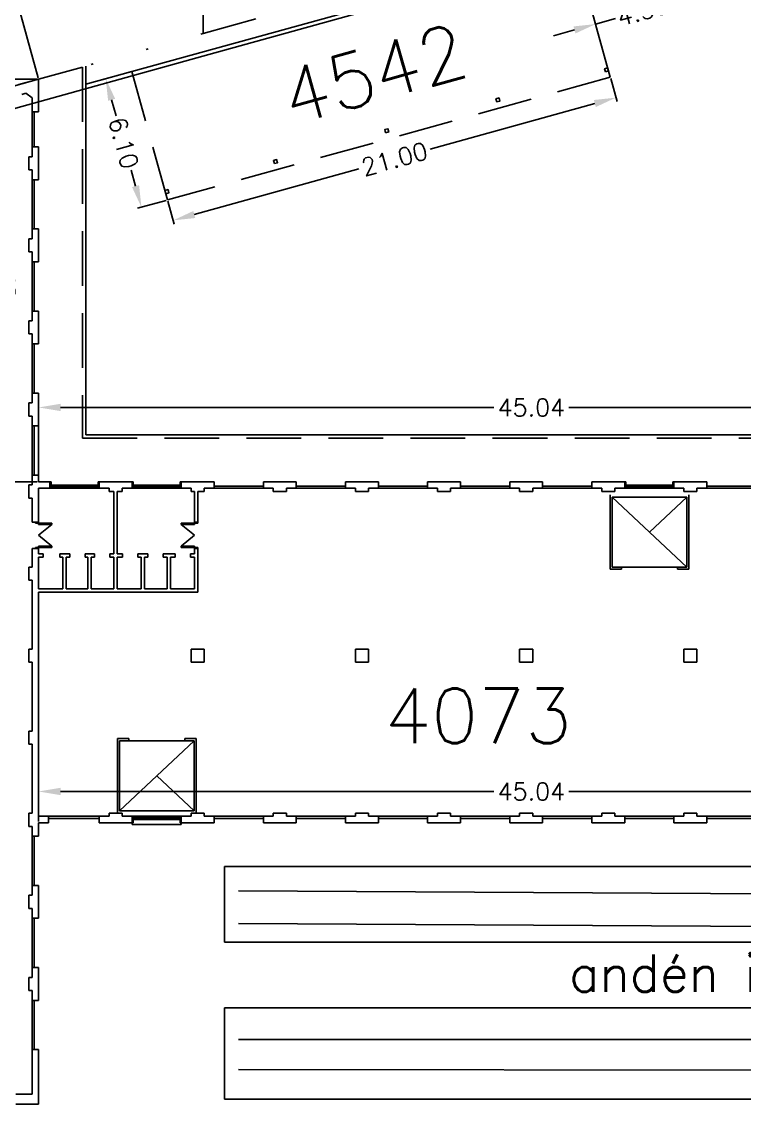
# Model space of a CAD drawing. Header units: metres. Extents: x -2640 to -492, y 2614 to 2999.
# Drawn here: x -2086.74 to -2053.71, y 2838.33 to 2887.84 of the extents above; entities that cross this region are included whole.
import ezdxf

# ---------------------------------------------------------------- set-up
doc = ezdxf.new("R2010")
doc.units = ezdxf.units.M
doc.header["$LTSCALE"] = 10
doc.header["$MEASUREMENT"] = 0
for name, pattern in [('DASHDOT2', [0.5, 0.25, -0.125, 0, -0.125]), ('DIVIDE', [1.25, 0.5, -0.25, 0, -0.25, 0, -0.25]), ('HIDDEN', [0.375, 0.25, -0.125])]:
    doc.linetypes.add(name, pattern=pattern)
doc.layers.get('DEFPOINTS').update_dxf_attribs({"linetype": 'CONTINUOUS'})
for name, color, linetype in [('CALLES', 2, 'CONTINUOUS'), ('CARPINTERIA', 2, 'CONTINUOUS'), ('COTAS', 2, 'CONTINUOUS'), ('EDIFICIOS', 4, 'CONTINUOUS'), ('LIMITE', 2, 'DASHDOT2'), ('LINE_02', 2, 'CONTINUOUS'), ('LINEA_02', 2, 'CONTINUOUS'), ('PROYEC', 2, 'HIDDEN'), ('TEXT-03', 3, 'CONTINUOUS'), ('Titulo (Solo límites)', 102, 'DIVIDE'), ('TMR', 220, 'CONTINUOUS'), ('VIAS', 1, 'CONTINUOUS')]:
    doc.layers.add(name, color=color, linetype=linetype)
doc.styles.add('ROMANS', font='romans.shx')
doc.dimstyles.new('CHICAS', dxfattribs={"dimtxt": 0.8, "dimasz": 1, "dimexe": 0.18, "dimexo": 0.0625, "dimgap": 0.09, "dimtad": 0, "dimzin": 0, "dimdsep": 46, "dimtxsty": 'ROMANS', "dimcen": 0.09, "dimclrd": 1, "dimclre": 1, "dimclrt": 7, "dimadec": 0, "dimazin": 0, "dimtfac": 1, "dimtmove": 2, "dimatfit": 3, "dimfxl": 0, "dimtolj": 1, "dimtzin": 0, "dimarcsym": 0})

# ---------------------------------------------------------------- blocks, each defined once
blk = doc.blocks.new('*D472')
at = {"layer": 'COTAS', "color": 1, "lineweight": -2}
for p, q in [((-2056.453, 2889.936), (-2056.126, 2888.756)), ((-2055.21, 2889.197), (-2054.247, 2889.464)), ((-2056.174, 2888.93), (-2057.081, 2888.678)), ((-2060.789, 2888.734), (-2060.462, 2887.554)), ((-2060.51, 2887.727), (-2059.604, 2887.979)), ((-2061.474, 2887.46), (-2062.438, 2887.193))]:
    blk.add_line(p, q, dxfattribs=at)
at = {"layer": 'COTAS', "color": 1}
for points in [[(-2055.255, 2889.358), (-2055.166, 2889.036), (-2056.174, 2888.93)], [(-2061.518, 2887.621), (-2061.429, 2887.299), (-2060.51, 2887.727)]]:
    blk.add_solid(points, dxfattribs=at)
at = {"layer": 'DEFPOINTS', "color": 0}
for p in [(-2056.47, 2889.996), (-2060.806, 2888.794), (-2060.51, 2887.727)]:
    blk.add_point(p, dxfattribs=at)
at = {"layer": 'COTAS', "color": 7, "insert": (-2058.342, 2888.329), "char_height": 0.8, "attachment_point": 5, "rotation": 15.5, "style": 'ROMANS'}
blk.add_mtext('\\A1;4.50', dxfattribs=at)
blk = doc.blocks.new('*D481')
at = {"layer": 'COTAS', "color": 1, "lineweight": -2}
for p, q in [((-2085.963, 2851.263), (-2085.963, 2852.817)), ((-2040.923, 2851.263), (-2040.923, 2852.817)), ((-2084.963, 2852.637), (-2065.152, 2852.637)), ((-2041.923, 2852.637), (-2061.734, 2852.637))]:
    blk.add_line(p, q, dxfattribs=at)
at = {"layer": 'COTAS', "color": 1}
for points in [[(-2084.963, 2852.804), (-2084.963, 2852.47), (-2085.963, 2852.637)], [(-2041.923, 2852.804), (-2041.923, 2852.47), (-2040.923, 2852.637)]]:
    blk.add_solid(points, dxfattribs=at)
at = {"layer": 'DEFPOINTS', "color": 0}
for p in [(-2085.963, 2852.637), (-2085.963, 2851.2), (-2040.923, 2851.2)]:
    blk.add_point(p, dxfattribs=at)
at = {"layer": 'COTAS', "color": 7, "insert": (-2063.443, 2852.637), "char_height": 0.8, "attachment_point": 5, "style": 'ROMANS'}
blk.add_mtext('\\A1;45.04', dxfattribs=at)
blk = doc.blocks.new('*D482')
at = {"layer": 'COTAS', "color": 1, "lineweight": -2}
for p, q in [((-2085.963, 2866.863), (-2085.963, 2870.378)), ((-2084.963, 2870.198), (-2065.152, 2870.198)), ((-2041.923, 2870.198), (-2061.734, 2870.198)), ((-2040.923, 2866.863), (-2040.923, 2870.378))]:
    blk.add_line(p, q, dxfattribs=at)
at = {"layer": 'COTAS', "color": 1}
for points in [[(-2084.963, 2870.365), (-2084.963, 2870.031), (-2085.963, 2870.198)], [(-2041.923, 2870.365), (-2041.923, 2870.031), (-2040.923, 2870.198)]]:
    blk.add_solid(points, dxfattribs=at)
at = {"layer": 'DEFPOINTS', "color": 0}
for p in [(-2040.923, 2870.198), (-2085.963, 2866.8), (-2040.923, 2866.8)]:
    blk.add_point(p, dxfattribs=at)
at = {"layer": 'COTAS', "color": 7, "insert": (-2063.443, 2870.198), "char_height": 0.8, "attachment_point": 5, "style": 'ROMANS'}
blk.add_mtext('\\A1;45.04', dxfattribs=at)
blk = doc.blocks.new('*D483')
at = {"layer": 'COTAS', "color": 1, "lineweight": -2}
for p, q in [((-2086.026, 2885.21), (-2087.631, 2885.21)), ((-2087.451, 2884.21), (-2087.451, 2877.524)), ((-2087.451, 2867.8), (-2087.451, 2874.487)), ((-2086.026, 2866.8), (-2087.631, 2866.8))]:
    blk.add_line(p, q, dxfattribs=at)
at = {"layer": 'COTAS', "color": 1}
for points in [[(-2087.617, 2884.21), (-2087.284, 2884.21), (-2087.451, 2885.21)], [(-2087.617, 2867.8), (-2087.284, 2867.8), (-2087.451, 2866.8)]]:
    blk.add_solid(points, dxfattribs=at)
at = {"layer": 'DEFPOINTS', "color": 0}
for p in [(-2085.963, 2885.21), (-2087.451, 2866.8), (-2085.963, 2866.8)]:
    blk.add_point(p, dxfattribs=at)
at = {"layer": 'COTAS', "color": 7, "insert": (-2087.451, 2876.005), "char_height": 0.8, "attachment_point": 5, "rotation": 90, "style": 'ROMANS'}
blk.add_mtext('\\A1;18.41', dxfattribs=at)
blk = doc.blocks.new('*D484')
at = {"layer": 'COTAS', "color": 1, "lineweight": -2}
for p, q in [((-2085.98, 2885.271), (-2087.546, 2890.917)), ((-2088.461, 2890.476), (-2092.539, 2889.345)), ((-2099.726, 2887.352), (-2095.649, 2888.483)), ((-2099.172, 2881.612), (-2100.738, 2887.258))]:
    blk.add_line(p, q, dxfattribs=at)
at = {"layer": 'COTAS', "color": 1}
for points in [[(-2088.506, 2890.636), (-2088.417, 2890.315), (-2087.498, 2890.743)], [(-2099.771, 2887.512), (-2099.682, 2887.191), (-2100.69, 2887.085)]]:
    blk.add_solid(points, dxfattribs=at)
at = {"layer": 'DEFPOINTS', "color": 0}
for p in [(-2100.69, 2887.085), (-2085.963, 2885.21), (-2099.155, 2881.552)]:
    blk.add_point(p, dxfattribs=at)
at = {"layer": 'COTAS', "color": 7, "insert": (-2094.094, 2888.914), "char_height": 0.8, "attachment_point": 5, "rotation": 15.5, "style": 'ROMANS'}
blk.add_mtext('\\A1;13.69', dxfattribs=at)
blk = doc.blocks.new('*D586')
at = {"layer": 'COTAS', "color": 1, "lineweight": -2}
for p, q in [((-2081.763, 2885.545), (-2083.069, 2885.183)), ((-2082.628, 2884.268), (-2082.425, 2883.535)), ((-2081.532, 2880.317), (-2081.735, 2881.049)), ((-2080.132, 2879.667), (-2081.438, 2879.305))]:
    blk.add_line(p, q, dxfattribs=at)
at = {"layer": 'COTAS', "color": 1}
for points in [[(-2082.467, 2884.312), (-2082.788, 2884.223), (-2082.895, 2885.231)], [(-2081.372, 2880.361), (-2081.693, 2880.272), (-2081.265, 2879.353)]]:
    blk.add_solid(points, dxfattribs=at)
at = {"layer": 'DEFPOINTS', "color": 0}
for p in [(-2081.702, 2885.562), (-2080.072, 2879.684), (-2081.265, 2879.353)]:
    blk.add_point(p, dxfattribs=at)
at = {"layer": 'COTAS', "color": 7, "insert": (-2082.08, 2882.292), "char_height": 0.8, "attachment_point": 5, "rotation": 285.5, "style": 'ROMANS'}
blk.add_mtext('\\A1;6.10', dxfattribs=at)
blk = doc.blocks.new('*D587')
at = {"layer": 'COTAS', "color": 1, "lineweight": -2}
for p, q in [((-2059.819, 2885.236), (-2059.529, 2884.191)), ((-2060.541, 2884.097), (-2068.067, 2882.01)), ((-2078.85, 2879.019), (-2071.324, 2881.106)), ((-2080.055, 2879.624), (-2079.766, 2878.579))]:
    blk.add_line(p, q, dxfattribs=at)
at = {"layer": 'COTAS', "color": 1}
for points in [[(-2060.586, 2884.257), (-2060.497, 2883.936), (-2059.578, 2884.364)], [(-2078.895, 2879.18), (-2078.806, 2878.859), (-2079.814, 2878.752)]]:
    blk.add_solid(points, dxfattribs=at)
at = {"layer": 'DEFPOINTS', "color": 0}
for p in [(-2059.836, 2885.296), (-2080.072, 2879.684), (-2079.814, 2878.752)]:
    blk.add_point(p, dxfattribs=at)
at = {"layer": 'COTAS', "color": 7, "insert": (-2069.696, 2881.558), "char_height": 0.8, "attachment_point": 5, "rotation": 15.5, "style": 'ROMANS'}
blk.add_mtext('\\A1;21.00', dxfattribs=at)

msp = doc.modelspace()

# ---------------------------------------------------------------- linework, layer by layer
at = {"layer": 'CALLES'}
for p, q in [((-2083.813, 2884.977), (-2061.466, 2891.174)), ((-2083.813, 2885.807), (-2083.813, 2868.95)), ((-2083.813, 2868.95), (-2038.773, 2868.95))]:
    msp.add_line(p, q, dxfattribs=at)
at = {"layer": 'CARPINTERIA'}
for p, q in [((-2086.264, 2882.113), (-2086.264, 2883.715)), ((-2086.264, 2878.361), (-2086.264, 2880.612)), ((-2086.264, 2874.608), (-2086.264, 2876.86)), ((-2086.264, 2870.855), (-2086.264, 2873.107)), ((-2086.264, 2867.103), (-2086.264, 2869.354)), ((-2085.397, 2866.8), (-2085.447, 2866.8)), ((-2085.397, 2866.5), (-2085.397, 2866.8)), ((-2085.397, 2866.65), (-2083.246, 2866.65)), ((-2083.246, 2866.8), (-2083.196, 2866.8)), ((-2083.246, 2866.5), (-2083.246, 2866.8)), ((-2081.645, 2866.8), (-2081.695, 2866.8)), ((-2081.645, 2866.5), (-2081.645, 2866.8)), ((-2081.645, 2866.65), (-2079.493, 2866.65)), ((-2079.493, 2866.8), (-2079.443, 2866.8)), ((-2079.493, 2866.5), (-2079.493, 2866.8)), ((-2059.129, 2866.8), (-2059.179, 2866.8)), ((-2059.129, 2866.5), (-2059.129, 2866.8)), ((-2059.129, 2866.65), (-2056.977, 2866.65)), ((-2056.977, 2866.8), (-2056.927, 2866.8)), ((-2056.977, 2866.5), (-2056.977, 2866.8)), ((-2085.397, 2866.5), (-2085.447, 2866.5)), ((-2085.397, 2866.586), (-2083.246, 2866.586)), ((-2085.397, 2866.569), (-2083.246, 2866.569)), ((-2085.397, 2866.5), (-2083.246, 2866.5)), ((-2083.246, 2866.5), (-2083.196, 2866.5)), ((-2081.645, 2866.5), (-2081.695, 2866.5)), ((-2081.645, 2866.586), (-2079.493, 2866.586)), ((-2081.645, 2866.569), (-2079.493, 2866.569)), ((-2081.645, 2866.5), (-2079.493, 2866.5)), ((-2079.493, 2866.5), (-2079.443, 2866.5)), ((-2075.691, 2866.5), (-2077.942, 2866.5)), ((-2071.938, 2866.5), (-2074.189, 2866.5)), ((-2068.185, 2866.5), (-2070.437, 2866.5)), ((-2064.433, 2866.5), (-2066.684, 2866.5)), ((-2060.68, 2866.5), (-2062.931, 2866.5)), ((-2059.129, 2866.5), (-2059.179, 2866.5)), ((-2059.129, 2866.586), (-2056.977, 2866.586)), ((-2059.129, 2866.569), (-2056.977, 2866.569)), ((-2059.129, 2866.5), (-2056.977, 2866.5)), ((-2056.977, 2866.5), (-2056.927, 2866.5)), ((-2053.175, 2866.5), (-2055.426, 2866.5)), ((-2086.113, 2864.901), (-2086.113, 2864.951)), ((-2085.963, 2864.901), (-2086.113, 2864.901)), ((-2085.963, 2864.901), (-2085.963, 2864.951)), ((-2085.963, 2864.851), (-2085.963, 2864.901)), ((-2085.963, 2864.901), (-2085.363, 2864.901)), ((-2085.363, 2864.851), (-2085.963, 2864.851)), ((-2085.363, 2864.901), (-2085.363, 2864.851)), ((-2079.443, 2864.901), (-2079.443, 2864.851)), ((-2078.843, 2864.901), (-2079.443, 2864.901)), ((-2079.443, 2864.851), (-2078.843, 2864.851)), ((-2078.843, 2864.901), (-2078.843, 2864.951)), ((-2078.843, 2864.901), (-2078.693, 2864.901)), ((-2078.843, 2864.851), (-2078.843, 2864.901)), ((-2078.693, 2864.901), (-2078.693, 2864.951)), ((-2086.113, 2863.8), (-2086.113, 2863.75)), ((-2085.963, 2863.8), (-2086.113, 2863.8)), ((-2085.963, 2863.8), (-2085.963, 2863.85)), ((-2085.963, 2863.85), (-2085.363, 2863.85)), ((-2085.363, 2863.8), (-2085.963, 2863.8)), ((-2085.963, 2863.8), (-2085.963, 2863.75)), ((-2085.363, 2863.85), (-2085.363, 2863.8)), ((-2079.443, 2863.85), (-2079.443, 2863.8)), ((-2078.843, 2863.85), (-2079.443, 2863.85)), ((-2079.443, 2863.8), (-2078.843, 2863.8)), ((-2078.843, 2863.8), (-2078.843, 2863.85)), ((-2078.843, 2863.8), (-2078.693, 2863.8)), ((-2078.843, 2863.8), (-2078.843, 2863.75)), ((-2078.693, 2863.8), (-2078.693, 2863.75)), ((-2085.513, 2851.501), (-2083.196, 2851.501)), ((-2081.645, 2851.501), (-2081.695, 2851.501)), ((-2081.645, 2851.501), (-2081.645, 2851.2)), ((-2081.645, 2851.501), (-2079.493, 2851.501)), ((-2081.645, 2851.432), (-2079.493, 2851.432)), ((-2081.645, 2851.415), (-2079.493, 2851.415)), ((-2081.645, 2851.351), (-2079.493, 2851.351)), ((-2079.493, 2851.501), (-2079.443, 2851.501)), ((-2079.493, 2851.501), (-2079.493, 2851.2)), ((-2077.942, 2851.501), (-2075.691, 2851.501)), ((-2074.189, 2851.501), (-2071.938, 2851.501)), ((-2070.437, 2851.501), (-2068.185, 2851.501)), ((-2066.684, 2851.501), (-2064.433, 2851.501)), ((-2062.931, 2851.501), (-2060.68, 2851.501)), ((-2059.179, 2851.501), (-2056.927, 2851.501)), ((-2055.426, 2851.501), (-2053.175, 2851.501)), ((-2081.645, 2851.2), (-2081.695, 2851.2)), ((-2079.493, 2851.2), (-2079.443, 2851.2)), ((-2086.264, 2848.339), (-2086.264, 2850.591)), ((-2086.264, 2844.587), (-2086.264, 2846.838)), ((-2086.264, 2840.834), (-2086.264, 2843.086))]:
    msp.add_line(p, q, dxfattribs=at)
at = {"layer": 'EDIFICIOS'}
for p, q in [((-2086.866, 2884.96), (-2085.963, 2885.21)), ((-2085.963, 2885.21), (-2085.963, 2883.715)), ((-2086.736, 2884.507), (-2086.543, 2884.563)), ((-2086.264, 2884.362), (-2086.543, 2884.563)), ((-2086.264, 2883.715), (-2086.264, 2884.362)), ((-2085.963, 2883.715), (-2086.264, 2883.715)), ((-2085.963, 2882.113), (-2086.264, 2882.113)), ((-2086.264, 2881.663), (-2086.264, 2882.113)), ((-2085.963, 2882.113), (-2085.963, 2880.612)), ((-2085.963, 2880.612), (-2085.963, 2882.113)), ((-2086.264, 2881.663), (-2086.414, 2881.663)), ((-2086.414, 2881.063), (-2086.414, 2881.663)), ((-2086.264, 2881.063), (-2086.414, 2881.063)), ((-2086.264, 2880.612), (-2086.264, 2881.063)), ((-2085.963, 2880.612), (-2086.264, 2880.612)), ((-2085.963, 2878.361), (-2086.264, 2878.361)), ((-2086.264, 2877.91), (-2086.264, 2878.361)), ((-2085.963, 2878.361), (-2085.963, 2876.86)), ((-2085.963, 2876.86), (-2085.963, 2878.361)), ((-2086.264, 2877.91), (-2086.414, 2877.91)), ((-2086.414, 2877.31), (-2086.414, 2877.91)), ((-2086.264, 2877.31), (-2086.414, 2877.31)), ((-2086.264, 2876.86), (-2086.264, 2877.31)), ((-2085.963, 2876.86), (-2086.264, 2876.86)), ((-2085.963, 2874.608), (-2086.264, 2874.608)), ((-2086.264, 2874.158), (-2086.264, 2874.608)), ((-2085.963, 2874.608), (-2085.963, 2873.107)), ((-2085.963, 2873.107), (-2085.963, 2874.608)), ((-2086.264, 2874.158), (-2086.414, 2874.158)), ((-2086.414, 2873.557), (-2086.414, 2874.158)), ((-2086.264, 2873.557), (-2086.414, 2873.557)), ((-2086.264, 2873.107), (-2086.264, 2873.557)), ((-2085.963, 2873.107), (-2086.264, 2873.107)), ((-2085.963, 2870.855), (-2086.264, 2870.855)), ((-2086.264, 2870.405), (-2086.264, 2870.855)), ((-2085.963, 2870.855), (-2085.963, 2869.354)), ((-2085.963, 2869.354), (-2085.963, 2870.855)), ((-2086.264, 2870.405), (-2086.414, 2870.405)), ((-2086.414, 2869.805), (-2086.414, 2870.405)), ((-2086.264, 2869.805), (-2086.414, 2869.805)), ((-2086.264, 2869.354), (-2086.264, 2869.805)), ((-2085.963, 2869.354), (-2086.264, 2869.354)), ((-2086.264, 2866.652), (-2086.264, 2867.103)), ((-2085.963, 2867.103), (-2086.264, 2867.103)), ((-2085.963, 2867.103), (-2085.963, 2866.8)), ((-2086.414, 2866.652), (-2086.264, 2866.652)), ((-2086.414, 2866.052), (-2086.414, 2866.652)), ((-2085.963, 2866.8), (-2085.397, 2866.8)), ((-2085.963, 2866.8), (-2085.447, 2866.8)), ((-2085.447, 2866.8), (-2085.447, 2866.5)), ((-2083.246, 2866.8), (-2081.645, 2866.8)), ((-2083.196, 2866.8), (-2081.695, 2866.8)), ((-2083.196, 2866.5), (-2083.196, 2866.8)), ((-2081.695, 2866.8), (-2081.695, 2866.5)), ((-2079.493, 2866.8), (-2077.942, 2866.8)), ((-2079.443, 2866.8), (-2079.443, 2866.5)), ((-2079.443, 2866.8), (-2077.942, 2866.8)), ((-2077.942, 2866.8), (-2077.942, 2866.5)), ((-2075.691, 2866.8), (-2074.189, 2866.8)), ((-2075.691, 2866.8), (-2075.691, 2866.5)), ((-2075.691, 2866.8), (-2074.189, 2866.8)), ((-2074.189, 2866.8), (-2074.189, 2866.5)), ((-2071.938, 2866.8), (-2070.437, 2866.8)), ((-2071.938, 2866.8), (-2071.938, 2866.5)), ((-2071.938, 2866.8), (-2070.437, 2866.8)), ((-2070.437, 2866.8), (-2070.437, 2866.5)), ((-2068.185, 2866.8), (-2068.185, 2866.5)), ((-2068.185, 2866.8), (-2066.684, 2866.8)), ((-2066.684, 2866.8), (-2066.684, 2866.5)), ((-2064.433, 2866.8), (-2062.931, 2866.8)), ((-2064.433, 2866.8), (-2064.433, 2866.5)), ((-2064.433, 2866.8), (-2062.931, 2866.8)), ((-2062.931, 2866.8), (-2062.931, 2866.5)), ((-2060.68, 2866.8), (-2059.129, 2866.8)), ((-2060.68, 2866.8), (-2060.68, 2866.5)), ((-2060.68, 2866.8), (-2059.179, 2866.8)), ((-2059.179, 2866.8), (-2059.179, 2866.5)), ((-2056.977, 2866.8), (-2055.426, 2866.8)), ((-2056.927, 2866.8), (-2056.927, 2866.5)), ((-2056.927, 2866.8), (-2055.426, 2866.8)), ((-2055.426, 2866.8), (-2055.426, 2866.5)), ((-2085.963, 2864.951), (-2085.963, 2866.5)), ((-2085.963, 2866.5), (-2085.447, 2866.5)), ((-2083.196, 2866.5), (-2082.746, 2866.5)), ((-2082.746, 2866.5), (-2082.746, 2866.35)), ((-2082.746, 2866.35), (-2082.52, 2866.35)), ((-2082.52, 2866.35), (-2082.52, 2863.5)), ((-2082.37, 2866.35), (-2082.145, 2866.35)), ((-2082.37, 2866.35), (-2082.37, 2863.5)), ((-2082.145, 2866.5), (-2082.145, 2866.35)), ((-2082.145, 2866.5), (-2081.695, 2866.5)), ((-2079.443, 2866.5), (-2078.993, 2866.5)), ((-2078.993, 2866.5), (-2078.993, 2866.35)), ((-2078.993, 2866.35), (-2078.843, 2866.35)), ((-2078.843, 2864.951), (-2078.843, 2866.35)), ((-2078.693, 2866.35), (-2078.392, 2866.35)), ((-2078.693, 2864.951), (-2078.693, 2866.35)), ((-2078.392, 2866.5), (-2078.392, 2866.35)), ((-2078.392, 2866.5), (-2077.942, 2866.5)), ((-2075.691, 2866.5), (-2075.24, 2866.5)), ((-2075.24, 2866.5), (-2075.24, 2866.35)), ((-2075.24, 2866.35), (-2074.64, 2866.35)), ((-2074.64, 2866.5), (-2074.189, 2866.5)), ((-2074.64, 2866.5), (-2074.64, 2866.35)), ((-2071.938, 2866.5), (-2071.488, 2866.5)), ((-2071.488, 2866.5), (-2071.488, 2866.35)), ((-2071.488, 2866.35), (-2070.887, 2866.35)), ((-2070.887, 2866.5), (-2070.437, 2866.5)), ((-2070.887, 2866.5), (-2070.887, 2866.35)), ((-2068.185, 2866.5), (-2067.735, 2866.5)), ((-2067.735, 2866.5), (-2067.735, 2866.35)), ((-2067.735, 2866.35), (-2067.134, 2866.35)), ((-2067.134, 2866.5), (-2066.684, 2866.5)), ((-2067.134, 2866.5), (-2067.134, 2866.35)), ((-2064.433, 2866.5), (-2063.982, 2866.5)), ((-2063.982, 2866.5), (-2063.982, 2866.35)), ((-2063.982, 2866.35), (-2063.382, 2866.35)), ((-2063.382, 2866.5), (-2062.931, 2866.5)), ((-2063.382, 2866.5), (-2063.382, 2866.35)), ((-2060.68, 2866.5), (-2060.23, 2866.5)), ((-2060.23, 2866.5), (-2060.23, 2866.35)), ((-2060.23, 2866.35), (-2059.629, 2866.35)), ((-2059.629, 2866.5), (-2059.179, 2866.5)), ((-2059.629, 2866.5), (-2059.629, 2866.35)), ((-2056.927, 2866.5), (-2056.477, 2866.5)), ((-2056.477, 2866.5), (-2056.477, 2866.35)), ((-2056.477, 2866.35), (-2055.876, 2866.35)), ((-2055.876, 2866.5), (-2055.426, 2866.5)), ((-2055.876, 2866.5), (-2055.876, 2866.35)), ((-2086.414, 2866.052), (-2086.264, 2866.052)), ((-2086.264, 2864.951), (-2086.264, 2866.052)), ((-2086.264, 2864.951), (-2085.963, 2864.951)), ((-2078.843, 2864.951), (-2078.693, 2864.951)), ((-2086.264, 2862.9), (-2086.264, 2863.75)), ((-2086.264, 2863.75), (-2085.963, 2863.75)), ((-2085.963, 2863.5), (-2085.963, 2863.75)), ((-2078.843, 2863.5), (-2078.843, 2863.75)), ((-2078.843, 2863.75), (-2078.693, 2863.75)), ((-2078.693, 2861.749), (-2078.693, 2863.75)), ((-2085.963, 2863.5), (-2085.763, 2863.5)), ((-2085.963, 2861.899), (-2085.963, 2863.35)), ((-2085.963, 2863.35), (-2085.763, 2863.35)), ((-2085.763, 2863.35), (-2085.763, 2863.5)), ((-2084.997, 2863.5), (-2084.533, 2863.5)), ((-2084.997, 2863.5), (-2084.997, 2863.35)), ((-2084.997, 2863.35), (-2084.852, 2863.35)), ((-2084.852, 2861.899), (-2084.852, 2863.35)), ((-2084.702, 2863.35), (-2084.533, 2863.35)), ((-2084.702, 2861.899), (-2084.702, 2863.35)), ((-2084.533, 2863.35), (-2084.533, 2863.5)), ((-2083.832, 2863.5), (-2083.404, 2863.5)), ((-2083.832, 2863.5), (-2083.832, 2863.35)), ((-2083.832, 2863.35), (-2083.716, 2863.35)), ((-2083.716, 2863.35), (-2083.716, 2861.899)), ((-2083.566, 2863.35), (-2083.404, 2863.35)), ((-2083.566, 2863.35), (-2083.566, 2861.899)), ((-2083.404, 2863.35), (-2083.404, 2863.5)), ((-2082.703, 2863.5), (-2082.52, 2863.5)), ((-2082.703, 2863.5), (-2082.703, 2863.35)), ((-2082.703, 2863.35), (-2082.52, 2863.35)), ((-2082.52, 2863.35), (-2082.52, 2861.899)), ((-2082.37, 2863.5), (-2082.132, 2863.5)), ((-2082.37, 2863.35), (-2082.132, 2863.35)), ((-2082.37, 2863.35), (-2082.37, 2861.899)), ((-2082.132, 2863.35), (-2082.132, 2863.5)), ((-2081.431, 2863.5), (-2080.967, 2863.5)), ((-2081.431, 2863.5), (-2081.431, 2863.35)), ((-2081.431, 2863.35), (-2081.275, 2863.35)), ((-2081.275, 2863.35), (-2081.275, 2861.899)), ((-2081.124, 2863.35), (-2080.967, 2863.35)), ((-2081.124, 2863.35), (-2081.124, 2861.899)), ((-2080.967, 2863.35), (-2080.967, 2863.5)), ((-2080.266, 2863.5), (-2079.73, 2863.5)), ((-2080.266, 2863.5), (-2080.266, 2863.35)), ((-2080.266, 2863.35), (-2080.089, 2863.35)), ((-2080.089, 2861.899), (-2080.089, 2863.35)), ((-2079.939, 2863.35), (-2079.73, 2863.35)), ((-2079.939, 2861.899), (-2079.939, 2863.35)), ((-2079.73, 2863.35), (-2079.73, 2863.5)), ((-2079.03, 2863.5), (-2078.843, 2863.5)), ((-2079.03, 2863.5), (-2079.03, 2863.35)), ((-2079.03, 2863.35), (-2078.843, 2863.35)), ((-2078.843, 2861.899), (-2078.843, 2863.35)), ((-2086.414, 2862.9), (-2086.264, 2862.9)), ((-2086.414, 2862.299), (-2086.414, 2862.9)), ((-2086.414, 2862.299), (-2086.264, 2862.299)), ((-2086.264, 2859.147), (-2086.264, 2862.299)), ((-2085.963, 2861.899), (-2084.852, 2861.899)), ((-2085.963, 2858.547), (-2085.963, 2861.749)), ((-2085.963, 2861.749), (-2078.693, 2861.749)), ((-2084.702, 2861.899), (-2083.716, 2861.899)), ((-2083.566, 2861.899), (-2082.52, 2861.899)), ((-2082.37, 2861.899), (-2081.275, 2861.899)), ((-2081.124, 2861.899), (-2080.089, 2861.899)), ((-2079.939, 2861.899), (-2078.843, 2861.899)), ((-2086.414, 2859.147), (-2086.264, 2859.147)), ((-2086.414, 2858.547), (-2086.414, 2859.147)), ((-2078.993, 2859.147), (-2078.392, 2859.147)), ((-2078.993, 2859.147), (-2078.993, 2858.547)), ((-2078.392, 2859.147), (-2078.392, 2858.547)), ((-2071.488, 2859.147), (-2071.488, 2858.547)), ((-2071.488, 2859.147), (-2070.887, 2859.147)), ((-2070.887, 2859.147), (-2070.887, 2858.547)), ((-2063.982, 2859.147), (-2063.982, 2858.547)), ((-2063.982, 2859.147), (-2063.382, 2859.147)), ((-2063.382, 2859.147), (-2063.382, 2858.547)), ((-2056.477, 2859.147), (-2056.477, 2858.547)), ((-2056.477, 2859.147), (-2055.876, 2859.147)), ((-2055.876, 2859.147), (-2055.876, 2858.547)), ((-2086.414, 2858.547), (-2086.264, 2858.547)), ((-2086.264, 2855.394), (-2086.264, 2858.547)), ((-2085.963, 2851.501), (-2085.963, 2858.547)), ((-2078.993, 2858.547), (-2078.392, 2858.547)), ((-2071.488, 2858.547), (-2070.887, 2858.547)), ((-2063.982, 2858.547), (-2063.382, 2858.547)), ((-2056.477, 2858.547), (-2055.876, 2858.547)), ((-2086.414, 2855.394), (-2086.264, 2855.394)), ((-2086.414, 2854.794), (-2086.414, 2855.394)), ((-2086.414, 2854.794), (-2086.264, 2854.794)), ((-2086.264, 2851.642), (-2086.264, 2854.794)), ((-2086.414, 2851.642), (-2086.264, 2851.642)), ((-2086.414, 2851.041), (-2086.414, 2851.642)), ((-2085.513, 2851.501), (-2085.963, 2851.501)), ((-2085.513, 2851.2), (-2085.513, 2851.501)), ((-2083.196, 2851.2), (-2083.196, 2851.501)), ((-2083.196, 2851.501), (-2082.746, 2851.501)), ((-2082.746, 2851.501), (-2082.746, 2851.651)), ((-2082.746, 2851.651), (-2082.145, 2851.651)), ((-2082.145, 2851.501), (-2082.145, 2851.651)), ((-2082.145, 2851.501), (-2081.695, 2851.501)), ((-2081.695, 2851.2), (-2081.695, 2851.501)), ((-2079.443, 2851.501), (-2078.993, 2851.501)), ((-2079.443, 2851.2), (-2079.443, 2851.501)), ((-2078.993, 2851.651), (-2078.392, 2851.651)), ((-2078.993, 2851.501), (-2078.993, 2851.651)), ((-2078.392, 2851.501), (-2078.392, 2851.651)), ((-2078.392, 2851.501), (-2077.942, 2851.501)), ((-2077.942, 2851.2), (-2077.942, 2851.501)), ((-2075.691, 2851.501), (-2075.24, 2851.501)), ((-2075.691, 2851.2), (-2075.691, 2851.501)), ((-2075.24, 2851.651), (-2074.64, 2851.651)), ((-2075.24, 2851.501), (-2075.24, 2851.651)), ((-2074.64, 2851.501), (-2074.64, 2851.651)), ((-2074.64, 2851.501), (-2074.189, 2851.501)), ((-2074.189, 2851.2), (-2074.189, 2851.501)), ((-2071.938, 2851.501), (-2071.488, 2851.501)), ((-2071.938, 2851.2), (-2071.938, 2851.501)), ((-2071.488, 2851.651), (-2070.887, 2851.651)), ((-2071.488, 2851.501), (-2071.488, 2851.651)), ((-2070.887, 2851.501), (-2070.887, 2851.651)), ((-2070.887, 2851.501), (-2070.437, 2851.501)), ((-2070.437, 2851.2), (-2070.437, 2851.501)), ((-2068.185, 2851.501), (-2067.735, 2851.501)), ((-2068.185, 2851.2), (-2068.185, 2851.501)), ((-2067.735, 2851.651), (-2067.134, 2851.651)), ((-2067.735, 2851.501), (-2067.735, 2851.651)), ((-2067.134, 2851.501), (-2067.134, 2851.651)), ((-2067.134, 2851.501), (-2066.684, 2851.501)), ((-2066.684, 2851.2), (-2066.684, 2851.501)), ((-2064.433, 2851.501), (-2063.982, 2851.501)), ((-2064.433, 2851.2), (-2064.433, 2851.501)), ((-2063.982, 2851.651), (-2063.382, 2851.651)), ((-2063.982, 2851.501), (-2063.982, 2851.651)), ((-2063.382, 2851.501), (-2063.382, 2851.651)), ((-2063.382, 2851.501), (-2062.931, 2851.501)), ((-2062.931, 2851.2), (-2062.931, 2851.501)), ((-2060.68, 2851.501), (-2060.23, 2851.501)), ((-2060.68, 2851.2), (-2060.68, 2851.501)), ((-2060.23, 2851.651), (-2059.629, 2851.651)), ((-2060.23, 2851.501), (-2060.23, 2851.651)), ((-2059.629, 2851.501), (-2059.629, 2851.651)), ((-2059.629, 2851.501), (-2059.179, 2851.501)), ((-2059.179, 2851.2), (-2059.179, 2851.501)), ((-2056.927, 2851.501), (-2056.477, 2851.501)), ((-2056.927, 2851.2), (-2056.927, 2851.501)), ((-2056.477, 2851.651), (-2055.876, 2851.651)), ((-2056.477, 2851.501), (-2056.477, 2851.651)), ((-2055.876, 2851.501), (-2055.876, 2851.651)), ((-2055.876, 2851.501), (-2055.426, 2851.501)), ((-2055.426, 2851.2), (-2055.426, 2851.501)), ((-2086.414, 2851.041), (-2086.264, 2851.041)), ((-2086.264, 2850.591), (-2086.264, 2851.041)), ((-2085.513, 2851.2), (-2085.963, 2851.2)), ((-2085.963, 2850.591), (-2085.963, 2851.2)), ((-2083.196, 2851.2), (-2081.695, 2851.2)), ((-2079.443, 2851.2), (-2077.942, 2851.2)), ((-2075.691, 2851.2), (-2074.189, 2851.2)), ((-2071.938, 2851.2), (-2070.437, 2851.2)), ((-2068.185, 2851.2), (-2066.684, 2851.2)), ((-2064.433, 2851.2), (-2062.931, 2851.2)), ((-2060.68, 2851.2), (-2059.179, 2851.2)), ((-2056.927, 2851.2), (-2055.426, 2851.2)), ((-2085.963, 2850.591), (-2086.264, 2850.591)), ((-2085.963, 2848.339), (-2086.264, 2848.339)), ((-2086.264, 2847.889), (-2086.264, 2848.339)), ((-2085.963, 2846.838), (-2085.963, 2848.339)), ((-2086.264, 2847.889), (-2086.414, 2847.889)), ((-2086.414, 2847.289), (-2086.414, 2847.889)), ((-2086.264, 2847.289), (-2086.414, 2847.289)), ((-2086.264, 2846.838), (-2086.264, 2847.289)), ((-2085.963, 2846.838), (-2086.264, 2846.838)), ((-2085.963, 2844.587), (-2086.264, 2844.587)), ((-2086.264, 2844.136), (-2086.264, 2844.587)), ((-2085.963, 2843.086), (-2085.963, 2844.587)), ((-2086.264, 2844.136), (-2086.414, 2844.136)), ((-2086.414, 2843.536), (-2086.414, 2844.136)), ((-2086.264, 2843.536), (-2086.414, 2843.536)), ((-2086.264, 2843.086), (-2086.264, 2843.536)), ((-2085.963, 2843.086), (-2086.264, 2843.086)), ((-2086.264, 2840.834), (-2086.264, 2838.796)), ((-2085.963, 2840.834), (-2086.264, 2840.834)), ((-2085.963, 2840.834), (-2085.963, 2838.582)), ((-2086.264, 2838.796), (-2086.999, 2838.796)), ((-2085.963, 2838.582), (-2085.963, 2838.345)), ((-2086.999, 2838.345), (-2085.963, 2838.345))]:
    msp.add_line(p, q, dxfattribs=at)
at = {"layer": 'EDIFICIOS', "color": 2}
for p, q in [((-2077.463, 2845.75), (-2077.463, 2849.2)), ((-2038.757, 2849.2), (-2077.463, 2849.2)), ((-2048.163, 2845.75), (-2077.463, 2845.75)), ((-2077.463, 2842.75), (-2077.463, 2838.567)), ((-2017.063, 2842.75), (-2077.463, 2842.75)), ((-2077.463, 2838.567), (-2040.923, 2838.567))]:
    msp.add_line(p, q, dxfattribs=at)
at = {"layer": 'LIMITE'}
msp.add_line((-2078.45, 2887.294), (-2040.69, 2897.766), dxfattribs=at)
at = {"layer": 'LINE_02'}
for points in [[(-2060.061, 2885.545), (-2059.916, 2885.585), (-2059.956, 2885.729), (-2060.101, 2885.689)], [(-2065.023, 2884.169), (-2064.879, 2884.209), (-2064.919, 2884.353), (-2065.063, 2884.313)], [(-2070.107, 2882.759), (-2069.962, 2882.799), (-2070.002, 2882.943), (-2070.147, 2882.903)], [(-2075.19, 2881.349), (-2075.045, 2881.389), (-2075.085, 2881.534), (-2075.23, 2881.494)], [(-2080.152, 2879.973), (-2080.008, 2880.013), (-2080.048, 2880.158), (-2080.192, 2880.117)]]:
    msp.add_lwpolyline(points, close=True, dxfattribs=at)
at = {"layer": 'LINEA_02', "color": 1}
for p, q in [((-2059.847, 2866.202), (-2059.847, 2862.8)), ((-2059.747, 2866.102), (-2056.344, 2862.9)), ((-2059.747, 2866.102), (-2056.344, 2866.102)), ((-2059.747, 2866.102), (-2059.747, 2862.9)), ((-2056.344, 2866.102), (-2058.045, 2864.501)), ((-2056.344, 2866.102), (-2056.344, 2862.9)), ((-2056.244, 2866.202), (-2056.244, 2862.8)), ((-2085.363, 2864.851), (-2085.963, 2864.351)), ((-2079.443, 2864.851), (-2078.843, 2864.351)), ((-2085.963, 2864.351), (-2085.363, 2863.85)), ((-2078.843, 2864.351), (-2079.443, 2863.85)), ((-2059.328, 2862.8), (-2059.847, 2862.8)), ((-2059.747, 2862.9), (-2056.344, 2862.9)), ((-2059.328, 2862.8), (-2059.328, 2862.9)), ((-2056.764, 2862.9), (-2056.764, 2862.8)), ((-2056.764, 2862.8), (-2056.244, 2862.8)), ((-2081.841, 2855.053), (-2082.36, 2855.053)), ((-2082.36, 2851.651), (-2082.36, 2855.053)), ((-2082.26, 2854.953), (-2078.858, 2854.953)), ((-2082.26, 2851.751), (-2078.858, 2854.953)), ((-2082.26, 2851.751), (-2082.26, 2854.953)), ((-2081.841, 2855.053), (-2081.841, 2854.953)), ((-2079.278, 2855.053), (-2078.758, 2855.053)), ((-2079.278, 2854.953), (-2079.278, 2855.053)), ((-2078.858, 2851.751), (-2078.858, 2854.953)), ((-2078.758, 2851.651), (-2078.758, 2855.053)), ((-2078.858, 2851.751), (-2080.559, 2853.352)), ((-2082.26, 2851.751), (-2078.858, 2851.751)), ((-2081.695, 2851.2), (-2081.695, 2851.125)), ((-2081.695, 2851.125), (-2079.443, 2851.125)), ((-2079.443, 2851.2), (-2079.443, 2851.125))]:
    msp.add_line(p, q, dxfattribs=at)
at = {"layer": 'PROYEC'}
for p, q in [((-2061.466, 2891.174), (-2059.836, 2885.296)), ((-2085.963, 2885.21), (-2083.963, 2885.765)), ((-2083.963, 2885.765), (-2083.963, 2868.8)), ((-2080.072, 2879.684), (-2081.702, 2885.562)), ((-2059.836, 2885.296), (-2080.072, 2879.684)), ((-2086.164, 2882.113), (-2086.164, 2883.715)), ((-2086.164, 2878.361), (-2086.164, 2880.612)), ((-2086.164, 2874.608), (-2086.164, 2876.86)), ((-2086.164, 2870.855), (-2086.164, 2873.107)), ((-2086.164, 2867.103), (-2086.164, 2869.354)), ((-2083.963, 2868.8), (-2038.923, 2868.8)), ((-2075.691, 2866.6), (-2077.942, 2866.6)), ((-2071.938, 2866.6), (-2074.189, 2866.6)), ((-2068.185, 2866.6), (-2070.437, 2866.6)), ((-2064.433, 2866.6), (-2066.684, 2866.6)), ((-2060.68, 2866.6), (-2062.931, 2866.6)), ((-2053.175, 2866.6), (-2055.426, 2866.6)), ((-2085.513, 2851.401), (-2083.196, 2851.401)), ((-2077.942, 2851.401), (-2075.691, 2851.401)), ((-2074.189, 2851.401), (-2071.938, 2851.401)), ((-2070.437, 2851.401), (-2068.185, 2851.401)), ((-2066.684, 2851.401), (-2064.433, 2851.401)), ((-2062.931, 2851.401), (-2060.68, 2851.401)), ((-2059.179, 2851.401), (-2056.927, 2851.401)), ((-2055.426, 2851.401), (-2053.175, 2851.401)), ((-2086.164, 2848.339), (-2086.164, 2850.591)), ((-2086.164, 2844.587), (-2086.164, 2846.838)), ((-2086.164, 2840.834), (-2086.164, 2843.086))]:
    msp.add_line(p, q, dxfattribs=at)
at = {"layer": 'Titulo (Solo límites)'}
for p in [(-2078.45, 2890.421), (-2090.788, 2883.872)]:
    msp.add_line(p, (-2078.45, 2887.294), dxfattribs=at)
at = {"layer": 'TMR'}
msp.add_lwpolyline([(-1710.095, 2828.578), (-1729.399, 2838.37), (-1740.798, 2844.192), (-1755.71, 2851.809), (-1774.795, 2861.557), (-1775.241, 2861.785), (-1879.838, 2915.212), (-1880.283, 2915.439), (-1899.541, 2925.276), (-1900.463, 2925.747), (-1908.717, 2929.963), (-1917.772, 2930.816), (-1922.335, 2929.551), (-1928.918, 2927.725), (-1950.277, 2921.802), (-2032.041, 2899.127), (-2034.392, 2898.475), (-2040.423, 2896.802), (-2078.183, 2886.33), (-2090.521, 2882.909), (-2100.931, 2880.022), (-2100.931, 2852.615), (-2110.61, 2852.615), (-2130.61, 2852.603)], dxfattribs=at)
at = {"layer": 'VIAS'}
for p, q in [((-2076.834, 2848.098), (-2039.303, 2847.887)), ((-2076.834, 2846.598), (-2039.311, 2846.387)), ((-2076.834, 2841.3), (-1975.979, 2841.306)), ((-2076.834, 2839.916), (-1975.989, 2839.806))]:
    msp.add_line(p, q, dxfattribs=at)

# ---------------------------------------------------------------- texts
at = {"layer": 'TEXT-03', "color": 4, "style": 'ROMANS'}
msp.add_text('4542', height=2.5, rotation=15.7434, dxfattribs=at).set_placement((-2074.419, 2883.082))
msp.add_text('4073', height=2.5, dxfattribs=at).set_placement((-2070.163, 2854.843))
at = {"layer": 'TEXT-03', "color": 2, "style": 'ROMANS'}
msp.add_text('andén isleta', height=1.7, dxfattribs=at).set_placement((-2061.717, 2843.477))

# ---------------------------------------------------------------- dimensions: what is measured, and where the dimension line sits
at = {"layer": 'COTAS'}
for p1, p2, distance, picture, middle in [((-2085.963, 2885.21), (-2099.155, 2881.552), -5.741, '*D484', (-2094.094, 2888.914)), ((-2056.47, 2889.996), (-2060.806, 2888.794), 1.107, '*D472', (-2058.342, 2888.329)), ((-2081.702, 2885.562), (-2080.072, 2879.684), -1.238, '*D586', (-2082.08, 2882.292)), ((-2085.963, 2885.21), (-2085.963, 2866.8), -1.487, '*D483', (-2087.451, 2876.005)), ((-2059.836, 2885.296), (-2080.072, 2879.684), 0.967, '*D587', (-2069.696, 2881.558)), ((-2085.963, 2866.8), (-2040.923, 2866.8), 3.398, '*D482', (-2063.443, 2870.198)), ((-2040.923, 2851.2), (-2085.963, 2851.2), -1.436, '*D481', (-2063.443, 2852.637))]:
    dim = msp.add_aligned_dim(p1=p1, p2=p2, distance=distance, dimstyle='CHICAS', dxfattribs=at)
    dim.commit()
    dim.dimension.update_dxf_attribs({"geometry": picture, "text_midpoint": middle})

doc.saveas('drawing.dxf')
